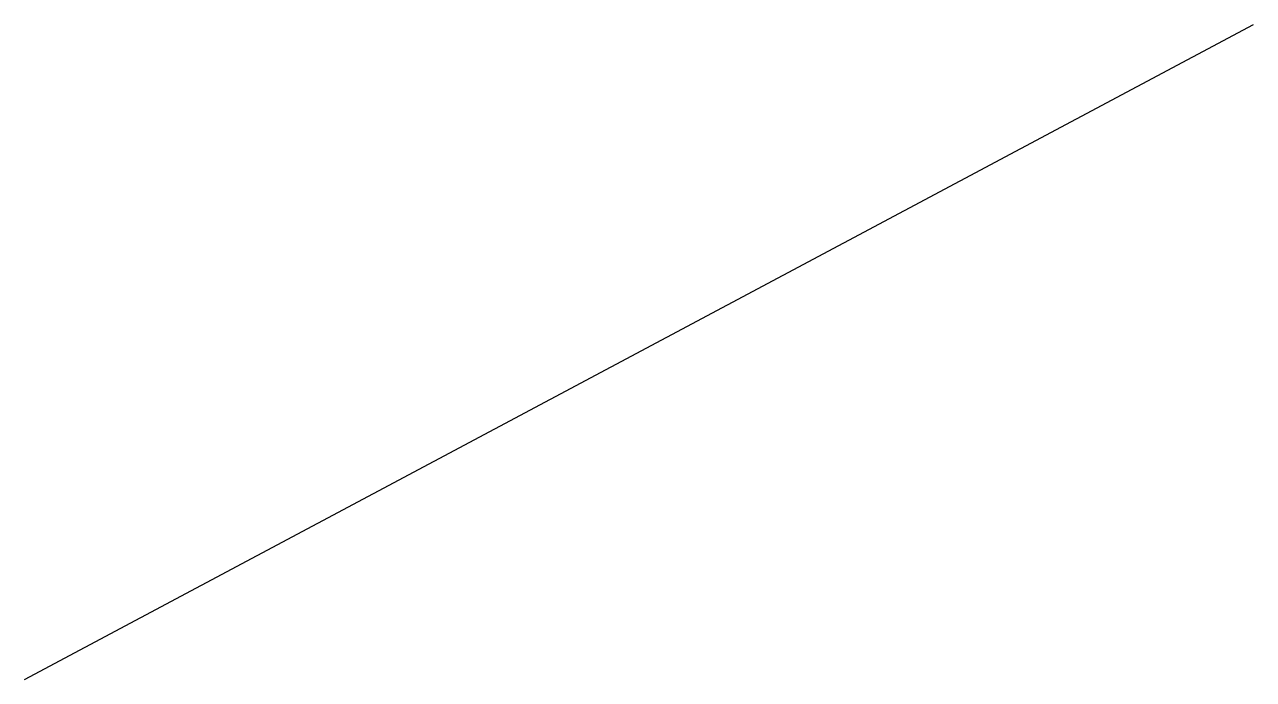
# Model space of a CAD drawing. Header units: millimetres. Extents: x 119.9538 to 120, y 133.2397 to 133.2643.
import ezdxf

# ---------------------------------------------------------------- set-up
doc = ezdxf.new("R2010")
doc.units = ezdxf.units.MM
doc.linetypes.add('ACAD_ISO02W100', pattern=[15, 12, -3])
doc.layers.add('Штриховая линия', color=5, linetype='ACAD_ISO02W100', lineweight=25)

msp = doc.modelspace()

# ---------------------------------------------------------------- linework, layer by layer
at = {"layer": 'Штриховая линия'}
msp.add_line((119.953751, 133.239705), (120, 133.264339), dxfattribs=at)

doc.saveas('drawing.dxf')
